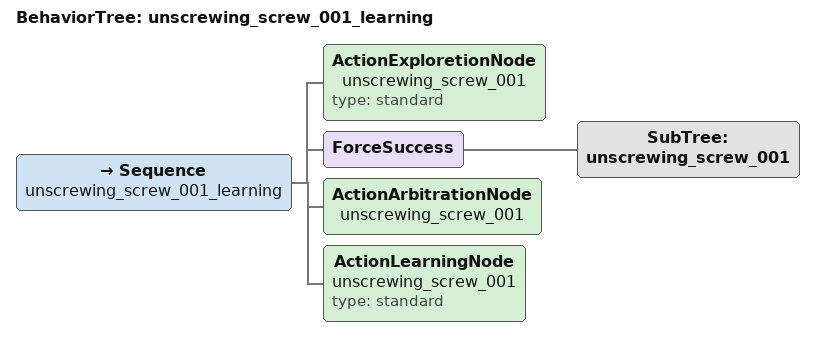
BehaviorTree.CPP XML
<?xml version="1.0"?>
<root BTCPP_format="4">
  <BehaviorTree ID="unscrewing_screw_001_learning">
    <Sequence name="unscrewing_screw_001_learning">

      <ActionExploretionNode name="unscrewing_screw_001" type="standard"/>
      <ForceSuccess>
        <SubTree ID='unscrewing_screw_001'/>
      </ForceSuccess>
      <ActionArbitrationNode name="unscrewing_screw_001"/>
      <ActionLearningNode    name="unscrewing_screw_001" type="standard"/>

    </Sequence>
  </BehaviorTree>
</root>
